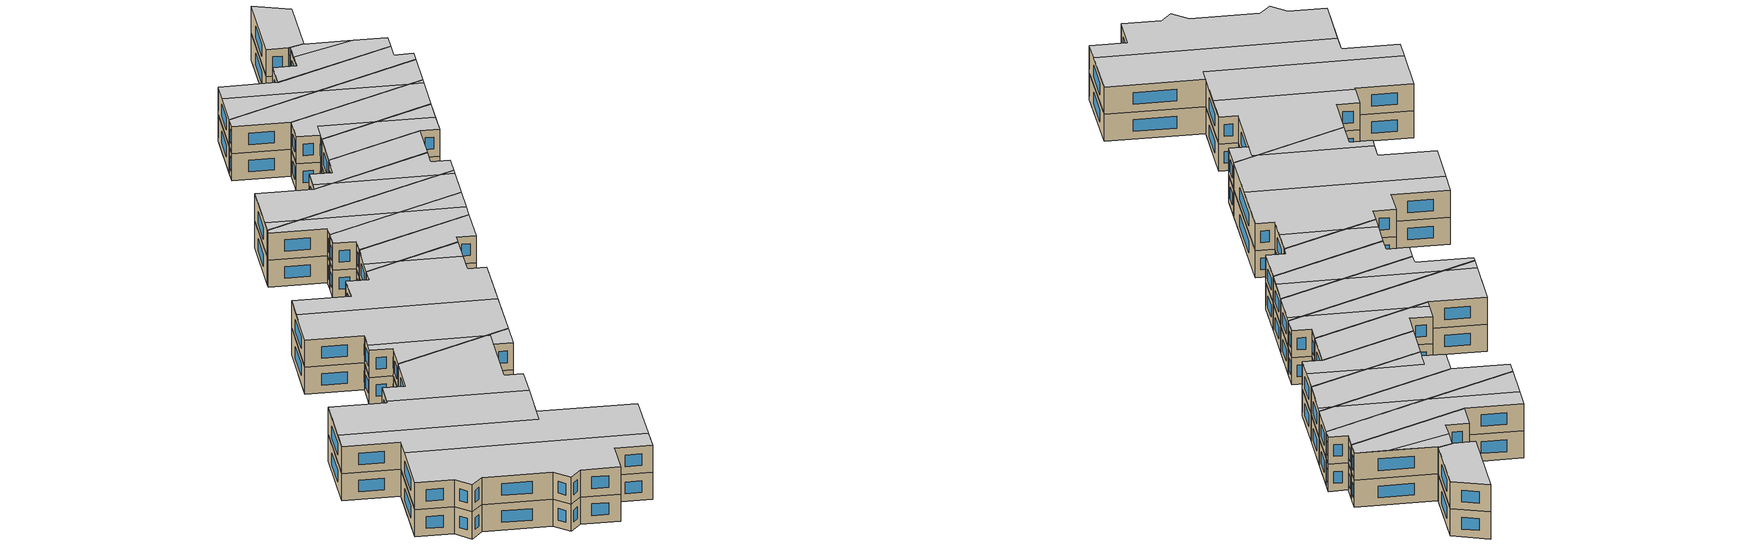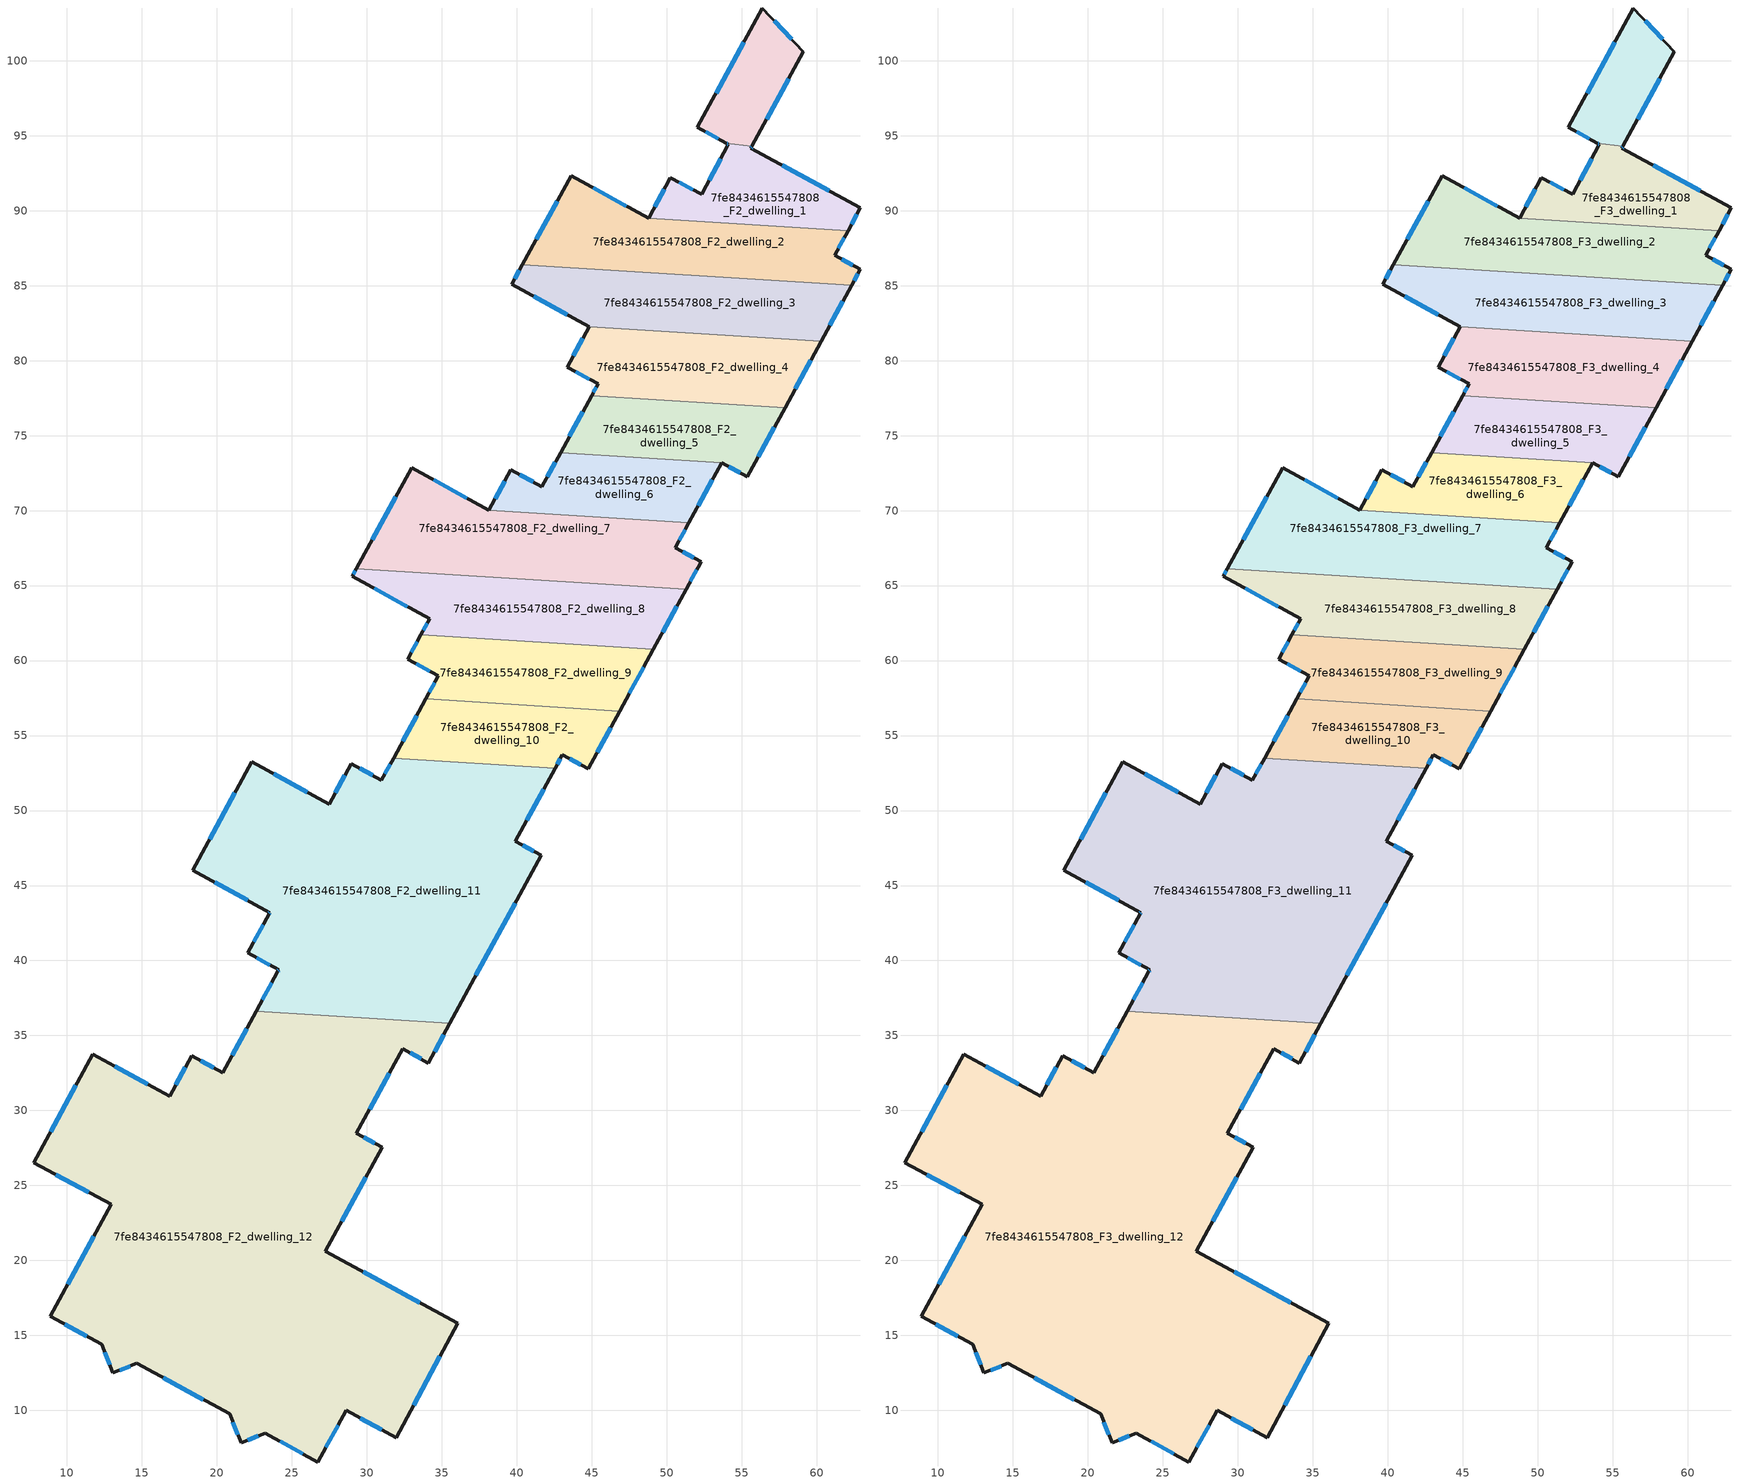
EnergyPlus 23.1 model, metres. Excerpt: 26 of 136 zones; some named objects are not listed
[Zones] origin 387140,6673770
7fe8434615547808_F2_dwelling_0
 floor to 7fe8434615547808_F1_dwelling_0 (EU_floor_Construction): 56.38,103.52 59.12,100.59 55.69,94.28 53.99,94.5 52.05,95.55 z6
 wall outside (EU_wall_Construction): 55.69,94.28 59.12,100.59 56.38,103.52 52.05,95.55 53.99,94.5 z6:9
 wall to 7fe8434615547808_F2_dwelling_1 (EU_wall_Construction): 53.99,94.5 55.69,94.28 z6:9
 window (EU_Window_Construction): 55.15,101.24 53.29,97.83 / 58.34,101.43 57.17,102.68 / 56.67,96.09 58.14,98.79 / 52.61,95.25 53.43,94.8 z6.86:8.14
7fe8434615547808_F2_dwelling_1
 floor to 7fe8434615547808_F1_dwelling_1 (EU_floor_Construction): 62.91,90.18 62.09,88.67 48.79,89.51 50.25,92.21 52.33,91.09 54.12,94.43 53.99,94.5 55.69,94.28 55.61,94.15 z6
 wall outside (EU_wall_Construction): 62.09,88.67 62.91,90.18 55.61,94.15 55.69,94.28 / 53.99,94.5 54.12,94.43 52.33,91.09 50.25,92.21 48.79,89.51 z6:9
 wall to 7fe8434615547808_F2_dwelling_2 (EU_wall_Construction): 48.79,89.51 62.09,88.67 z6:9
 window (EU_Window_Construction): 62.33,89.11 62.68,89.75 / 49.83,91.43 49.2,90.28 / 51.73,91.41 50.84,91.89 / 53.61,93.48 52.84,92.04 / 54.03,94.48 54.08,94.45 / 55.64,94.19 55.67,94.25 / 60.83,91.32 57.7,93.02 z6.86:8.14
7fe8434615547808_F2_dwelling_10
 floor to 7fe8434615547808_F1_dwelling_10 (EU_floor_Construction): 46.87,56.63 44.76,52.77 43.04,53.71 42.57,52.83 31.78,53.5 33.94,57.44 z6
 wall outside (EU_wall_Construction): 33.94,57.44 31.78,53.5 / 42.57,52.83 43.04,53.71 44.76,52.77 46.87,56.63 z6:9
 wall to 7fe8434615547808_F2_dwelling_11 (EU_wall_Construction): 31.78,53.5 42.57,52.83 z6:9
 wall to 7fe8434615547808_F2_dwelling_9 (EU_wall_Construction): 46.87,56.63 33.94,57.44 z6:9
 window (EU_Window_Construction): 33.32,56.32 32.4,54.63 / 45.37,53.87 46.27,55.53 / 43.53,53.44 44.27,53.04 / 42.7,53.08 42.91,53.45 z6.86:8.14
7fe8434615547808_F2_dwelling_11
 floor to 7fe8434615547808_F1_dwelling_11 (EU_floor_Construction): 42.57,52.83 39.91,47.94 41.63,47.01 35.54,35.8 22.62,36.61 24.07,39.27 24.13,39.38 22.07,40.5 23.5,43.11 23.54,43.2 18.38,46.01 22.34,53.25 27.5,50.43 28.96,53.13 30.98,52.03 31.78,53.5 z6
 wall outside (EU_wall_Construction): 31.78,53.5 30.98,52.03 28.96,53.13 27.5,50.43 22.34,53.25 18.38,46.01 23.54,43.2 23.5,43.11 22.07,40.5 24.13,39.38 24.07,39.27 22.62,36.61 / 35.54,35.8 41.63,47.01 39.91,47.94 42.57,52.83 z6:9
 wall to 7fe8434615547808_F2_dwelling_12 (EU_wall_Construction): 22.62,36.61 35.54,35.8 z6:9
 window (EU_Window_Construction): 24.11,39.34 24.09,39.3 / 22.66,40.18 23.54,39.7 / 23.09,42.37 22.48,41.25 / 23.53,43.17 23.51,43.14 / 19.86,45.21 22.07,44 / 21.21,51.18 19.51,48.08 / 26.02,51.23 23.81,52.44 / 28.54,52.36 27.91,51.2 / 30.4,52.34 29.53,52.81 / 31.55,53.08 31.21,52.45 / 40.67,49.34 41.81,51.43 / 41.14,47.27 40.4,47.68 / 37.28,39 39.89,43.8 / 23.66,38.51 23.03,37.37 z6.86:8.14
7fe8434615547808_F2_dwelling_12
 floor to 7fe8434615547808_F1_dwelling_12 (EU_floor_Construction): 35.54,35.8 34.11,33.16 32.39,34.11 29.3,28.47 31.02,27.53 27.23,20.63 36.05,15.79 31.95,8.17 28.62,10 26.73,6.56 23.22,8.47 21.61,7.84 20.86,9.76 14.67,13.14 13.07,12.5 12.31,14.42 8.89,16.29 12.95,23.73 7.78,26.52 11.73,33.76 16.85,30.96 18.33,33.65 20.39,32.52 22.62,36.61 z6
 wall outside (EU_wall_Construction): 22.62,36.61 20.39,32.52 18.33,33.65 16.85,30.96 11.73,33.76 7.78,26.52 12.95,23.73 8.89,16.29 12.31,14.42 13.07,12.5 14.67,13.14 20.86,9.76 21.61,7.84 23.22,8.47 26.73,6.56 28.62,10 31.95,8.17 36.05,15.79 27.23,20.63 31.02,27.53 29.3,28.47 32.39,34.11 34.11,33.16 35.54,35.8 z6:9
 window (EU_Window_Construction): 29.57,9.48 31,8.7 / 27.27,7.54 28.08,9.02 / 24.22,7.92 25.73,7.1 / 22.07,8.02 22.76,8.29 / 21.08,9.21 21.4,8.39 / 16.44,12.17 19.09,10.72 / 13.52,12.69 14.21,12.96 / 12.53,13.88 12.85,13.05 / 9.86,15.76 11.33,14.96 / 11.79,21.61 10.05,18.42 / 9.26,25.72 11.47,24.53 / 10.6,31.69 8.91,28.59 / 15.39,31.76 13.19,32.96 / 17.9,32.88 17.27,31.73 / 19.8,32.84 18.91,33.33 / 21.98,35.44 21.02,33.69 / 34.52,33.92 35.13,35.05 / 32.88,33.84 33.62,33.43 / 30.18,30.08 31.51,32.5 / 30.53,27.8 29.79,28.2 / 28.31,22.6 29.94,25.56 / 33.53,17.18 29.75,19.25 / 33.12,10.35 34.88,13.62 z6.86:8.14
7fe8434615547808_F2_dwelling_2
 floor to 7fe8434615547808_F1_dwelling_2 (EU_floor_Construction): 62.09,88.67 61.2,87.03 62.91,86.09 62.33,85.02 40.38,86.39 43.63,92.33 48.79,89.51 z6
 wall outside (EU_wall_Construction): 62.33,85.02 62.91,86.09 61.2,87.03 62.09,88.67 / 48.79,89.51 43.63,92.33 40.38,86.39 z6:9
 wall to 7fe8434615547808_F2_dwelling_3 (EU_wall_Construction): 40.38,86.39 62.33,85.02 z6:9
 window (EU_Window_Construction): 62.42,86.36 61.69,86.76 / 62.5,85.32 62.75,85.78 / 42.7,90.63 41.31,88.08 / 47.31,90.31 45.1,91.52 / 61.45,87.5 61.84,88.2 z6.86:8.14
7fe8434615547808_F2_dwelling_3
 floor to 7fe8434615547808_F1_dwelling_3 (EU_floor_Construction): 62.33,85.02 60.31,81.3 44.83,82.27 39.67,85.09 40.38,86.39 z6
 wall outside (EU_wall_Construction): 60.31,81.3 62.33,85.02 / 40.38,86.39 39.67,85.09 44.83,82.27 z6:9
 wall to 7fe8434615547808_F2_dwelling_4 (EU_wall_Construction): 44.83,82.27 60.31,81.3 z6:9
 window (EU_Window_Construction): 60.89,82.36 61.75,83.95 / 41.15,84.28 43.36,83.07 / 40.18,86.02 39.88,85.46 z6.86:8.14
7fe8434615547808_F2_dwelling_4
 floor to 7fe8434615547808_F1_dwelling_4 (EU_floor_Construction): 60.31,81.3 57.89,76.87 45,77.67 45.42,78.45 43.36,79.58 44.83,82.27 z6
 wall outside (EU_wall_Construction): 57.89,76.87 60.31,81.3 / 44.83,82.27 43.36,79.58 45.42,78.45 45,77.67 z6:9
 wall to 7fe8434615547808_F2_dwelling_5 (EU_wall_Construction): 45,77.67 57.89,76.87 z6:9
 window (EU_Window_Construction): 58.58,78.13 59.62,80.03 / 45.3,78.23 45.12,77.89 / 43.95,79.25 44.83,78.77 / 44.41,81.5 43.78,80.34 z6.86:8.14
7fe8434615547808_F2_dwelling_5
 floor to 7fe8434615547808_F1_dwelling_5 (EU_floor_Construction): 57.89,76.87 55.38,72.26 53.66,73.2 42.92,73.87 45,77.67 z6
 wall outside (EU_wall_Construction): 53.66,73.2 55.38,72.26 57.89,76.87 / 45,77.67 42.92,73.87 z6:9
 wall to 7fe8434615547808_F2_dwelling_6 (EU_wall_Construction): 42.92,73.87 53.66,73.2 z6:9
 window (EU_Window_Construction): 54.15,72.93 54.89,72.53 / 44.4,76.59 43.51,74.95 / 56.1,73.58 57.17,75.55 z6.86:8.14
7fe8434615547808_F2_dwelling_6
 floor to 7fe8434615547808_F1_dwelling_6 (EU_floor_Construction): 53.66,73.2 51.48,69.2 38.14,70.03 39.61,72.72 41.68,71.6 42.92,73.87 z6
 wall outside (EU_wall_Construction): 42.92,73.87 41.68,71.6 39.61,72.72 38.14,70.03 / 51.48,69.2 53.66,73.2 z6:9
 wall to 7fe8434615547808_F2_dwelling_7 (EU_wall_Construction): 38.14,70.03 51.48,69.2 z6:9
 window (EU_Window_Construction): 41.09,71.92 40.2,72.4 / 42.56,73.22 42.03,72.25 / 52.1,70.34 53.04,72.05 / 39.19,71.95 38.56,70.8 z6.86:8.14
7fe8434615547808_F2_dwelling_7
 floor to 7fe8434615547808_F1_dwelling_7 (EU_floor_Construction): 51.48,69.2 50.58,67.53 52.3,66.6 51.29,64.76 29.31,66.13 32.98,72.85 38.14,70.03 z6
 wall outside (EU_wall_Construction): 51.29,64.76 52.3,66.6 50.58,67.53 51.48,69.2 / 38.14,70.03 32.98,72.85 29.31,66.13 z6:9
 wall to 7fe8434615547808_F2_dwelling_8 (EU_wall_Construction): 29.31,66.13 51.29,64.76 z6:9
 window (EU_Window_Construction): 51.81,66.86 51.07,67.27 / 51.58,65.28 52.01,66.07 / 31.94,70.93 30.36,68.05 / 36.67,70.84 34.46,72.04 / 50.83,68.01 51.22,68.72 z6.86:8.14
7fe8434615547808_F2_dwelling_8
 floor to 7fe8434615547808_F1_dwelling_8 (EU_floor_Construction): 51.29,64.76 49.11,60.75 33.6,61.71 34.19,62.79 29.03,65.61 29.31,66.13 z6
 wall outside (EU_wall_Construction): 29.31,66.13 29.03,65.61 34.19,62.79 33.6,61.71 / 49.11,60.75 51.29,64.76 z6:9
 wall to 7fe8434615547808_F2_dwelling_9 (EU_wall_Construction): 33.6,61.71 49.11,60.75 z6:9
 window (EU_Window_Construction): 30.5,64.81 32.71,63.6 / 29.23,65.98 29.11,65.76 / 49.73,61.89 50.67,63.61 / 34.02,62.48 33.77,62.02 z6.86:8.14
7fe8434615547808_F2_dwelling_9
 floor to 7fe8434615547808_F1_dwelling_9 (EU_floor_Construction): 49.11,60.75 46.87,56.63 33.94,57.44 34.78,58.97 32.73,60.09 33.6,61.71 z6
 wall outside (EU_wall_Construction): 33.6,61.71 32.73,60.09 34.78,58.97 33.94,57.44 / 46.87,56.63 49.11,60.75 z6:9
 window (EU_Window_Construction): 33.31,59.77 34.19,59.29 / 33.35,61.25 32.98,60.56 / 47.51,57.81 48.47,59.57 / 34.54,58.54 34.18,57.88 z6.86:8.14
7fe8434615547808_F3_dwelling_0
 floor to 7fe8434615547808_F2_dwelling_0 (EU_floor_Construction): 56.38,103.52 59.12,100.59 55.69,94.28 53.99,94.5 52.05,95.55 z9
 wall outside (EU_wall_Construction): 55.69,94.28 59.12,100.59 56.38,103.52 52.05,95.55 53.99,94.5 z9:12
 wall to 7fe8434615547808_F3_dwelling_1 (EU_wall_Construction): 53.99,94.5 55.69,94.28 z9:12
 window (EU_Window_Construction): 55.15,101.24 53.29,97.83 / 58.34,101.43 57.17,102.68 / 56.67,96.09 58.14,98.79 / 52.61,95.25 53.43,94.8 z9.86:11.14
 ceiling to 7fe8434615547808_F4_dwelling_11 (EU_floor_Construction): 55.69,94.28 59.12,100.59 56.38,103.52 52.05,95.55 53.99,94.5 z12
7fe8434615547808_F3_dwelling_1
 floor to 7fe8434615547808_F2_dwelling_1 (EU_floor_Construction): 62.91,90.18 62.09,88.67 48.79,89.51 50.25,92.21 52.33,91.09 54.12,94.43 53.99,94.5 55.69,94.28 55.61,94.15 z9
 wall outside (EU_wall_Construction): 62.09,88.67 62.91,90.18 55.61,94.15 55.69,94.28 / 53.99,94.5 54.12,94.43 52.33,91.09 50.25,92.21 48.79,89.51 z9:12
 wall to 7fe8434615547808_F3_dwelling_2 (EU_wall_Construction): 48.79,89.51 62.09,88.67 z9:12
 window (EU_Window_Construction): 62.33,89.11 62.68,89.75 / 49.83,91.43 49.2,90.28 / 51.73,91.41 50.84,91.89 / 53.61,93.48 52.84,92.04 / 54.03,94.48 54.08,94.45 / 55.64,94.19 55.67,94.25 / 60.83,91.32 57.7,93.02 z9.86:11.14
 ceiling to 7fe8434615547808_F4_dwelling_0 (EU_floor_Construction): 62.09,88.68 62.91,90.18 59.89,91.83 53.19,92.69 52.33,91.09 50.25,92.21 48.79,89.51 z12
 ceiling to 7fe8434615547808_F4_dwelling_11 (EU_floor_Construction): 59.89,91.83 55.61,94.15 55.69,94.28 53.99,94.5 54.12,94.43 53.19,92.7 53.19,92.69 z12
7fe8434615547808_F3_dwelling_10
 floor to 7fe8434615547808_F2_dwelling_10 (EU_floor_Construction): 46.87,56.63 44.76,52.77 43.04,53.71 42.57,52.83 31.78,53.5 33.94,57.44 z9
 wall outside (EU_wall_Construction): 33.94,57.44 31.78,53.5 / 42.57,52.83 43.04,53.71 44.76,52.77 46.87,56.63 z9:12
 wall to 7fe8434615547808_F3_dwelling_11 (EU_wall_Construction): 31.78,53.5 42.57,52.83 z9:12
 wall to 7fe8434615547808_F3_dwelling_9 (EU_wall_Construction): 46.87,56.63 33.94,57.44 z9:12
 window (EU_Window_Construction): 33.32,56.32 32.4,54.63 / 45.37,53.87 46.27,55.53 / 43.53,53.44 44.27,53.04 / 42.7,53.08 42.91,53.45 z9.86:11.14
 ceiling to 7fe8434615547808_F4_dwelling_4 (EU_floor_Construction): 44.76,52.77 46.87,56.64 33.94,57.44 32.53,54.86 35.49,53.27 42.56,52.83 43.04,53.71 z12
 ceiling to 7fe8434615547808_F4_dwelling_5 (EU_floor_Construction): 35.49,53.27 32.53,54.86 31.79,53.5 z12
7fe8434615547808_F3_dwelling_11
 floor to 7fe8434615547808_F2_dwelling_11 (EU_floor_Construction): 42.57,52.83 39.91,47.94 41.63,47.01 35.54,35.8 22.62,36.61 24.07,39.27 24.13,39.38 22.07,40.5 23.5,43.11 23.54,43.2 18.38,46.01 22.34,53.25 27.5,50.43 28.96,53.13 30.98,52.03 31.78,53.5 z9
 wall outside (EU_wall_Construction): 31.78,53.5 30.98,52.03 28.96,53.13 27.5,50.43 22.34,53.25 18.38,46.01 23.54,43.2 23.5,43.11 22.07,40.5 24.13,39.38 24.07,39.27 22.62,36.61 / 35.54,35.8 41.63,47.01 39.91,47.94 42.57,52.83 z9:12
 wall to 7fe8434615547808_F3_dwelling_12 (EU_wall_Construction): 22.62,36.61 35.54,35.8 z9:12
 window (EU_Window_Construction): 24.11,39.34 24.09,39.3 / 22.66,40.18 23.54,39.7 / 23.09,42.37 22.48,41.25 / 23.53,43.17 23.51,43.14 / 19.86,45.21 22.07,44 / 21.21,51.18 19.51,48.08 / 26.02,51.23 23.81,52.44 / 28.54,52.36 27.91,51.2 / 30.4,52.34 29.53,52.81 / 31.55,53.08 31.21,52.45 / 40.67,49.34 41.81,51.43 / 41.14,47.27 40.4,47.68 / 37.28,39 39.89,43.8 / 23.66,38.51 23.03,37.37 z9.86:11.14
 ceiling to 7fe8434615547808_F4_dwelling_6 (EU_floor_Construction): 35.54,35.8 38.48,41.21 20.92,50.66 18.38,46.01 23.54,43.2 23.5,43.11 22.59,41.46 32.8,35.97 z12
 ceiling to 7fe8434615547808_F4_dwelling_5 (EU_floor_Construction): 38.48,41.21 41.63,47.01 39.91,47.94 41.15,50.22 35.49,53.27 31.79,53.5 30.98,52.03 28.96,53.13 27.5,50.43 22.34,53.25 20.92,50.66 z12
 ceiling to 7fe8434615547808_F4_dwelling_4 (EU_floor_Construction): 41.15,50.22 42.56,52.83 35.49,53.27 z12
 ceiling to 7fe8434615547808_F4_dwelling_7 (EU_floor_Construction): 32.8,35.97 22.59,41.46 22.07,40.5 24.13,39.38 24.07,39.27 22.62,36.61 z12
7fe8434615547808_F3_dwelling_12
 floor to 7fe8434615547808_F2_dwelling_12 (EU_floor_Construction): 35.54,35.8 34.11,33.16 32.39,34.11 29.3,28.47 31.02,27.53 27.23,20.63 36.05,15.79 31.95,8.17 28.62,10 26.73,6.56 23.22,8.47 21.61,7.84 20.86,9.76 14.67,13.14 13.07,12.5 12.31,14.42 8.89,16.29 12.95,23.73 7.78,26.52 11.73,33.76 16.85,30.96 18.33,33.65 20.39,32.52 22.62,36.61 z9
 wall outside (EU_wall_Construction): 22.62,36.61 20.39,32.52 18.33,33.65 16.85,30.96 11.73,33.76 7.78,26.52 12.95,23.73 8.89,16.29 12.31,14.42 13.07,12.5 14.67,13.14 20.86,9.76 21.61,7.84 23.22,8.47 26.73,6.56 28.62,10 31.95,8.17 36.05,15.79 27.23,20.63 31.02,27.53 29.3,28.47 32.39,34.11 34.11,33.16 35.54,35.8 z9:12
 window (EU_Window_Construction): 29.57,9.48 31,8.7 / 27.27,7.54 28.08,9.02 / 24.22,7.92 25.73,7.1 / 22.07,8.02 22.76,8.29 / 21.08,9.21 21.4,8.39 / 16.44,12.17 19.09,10.72 / 13.52,12.69 14.21,12.96 / 12.53,13.88 12.85,13.05 / 9.86,15.76 11.33,14.96 / 11.79,21.61 10.05,18.42 / 9.26,25.72 11.47,24.53 / 10.6,31.69 8.91,28.59 / 15.39,31.76 13.19,32.96 / 17.9,32.88 17.27,31.73 / 19.8,32.84 18.91,33.33 / 21.98,35.44 21.02,33.69 / 34.52,33.92 35.13,35.05 / 32.88,33.84 33.62,33.43 / 30.18,30.08 31.51,32.5 / 30.53,27.8 29.79,28.2 / 28.31,22.6 29.94,25.56 / 33.53,17.18 29.75,19.25 / 33.12,10.35 34.88,13.62 z9.86:11.14
 ceiling to 7fe8434615547808_F4_dwelling_10 (EU_floor_Construction): 31.95,8.17 33.12,10.34 33.13,10.36 11.88,21.78 8.89,16.29 12.31,14.42 13.07,12.5 14.67,13.14 20.86,9.76 21.61,7.84 23.22,8.47 26.73,6.56 28.62,10 z12
 ceiling to 7fe8434615547808_F4_dwelling_7 (EU_floor_Construction): 31.02,27.53 29.3,28.47 33.27,35.71 32.8,35.97 22.62,36.61 20.39,32.52 18.33,33.65 16.97,31.18 29.36,24.51 z12
 ceiling to 7fe8434615547808_F4_dwelling_8 (EU_floor_Construction): 26.47,19.23 29.36,24.51 16.97,31.18 16.85,30.96 11.73,33.76 8.95,28.66 z12
 ceiling to 7fe8434615547808_F4_dwelling_6 (EU_floor_Construction): 34.11,33.16 35.54,35.8 32.8,35.97 33.27,35.71 32.39,34.11 z12
 ceiling to 7fe8434615547808_F4_dwelling_9 (EU_floor_Construction): 33.17,10.44 36.05,15.79 27.23,20.63 26.47,19.23 8.95,28.66 7.78,26.52 12.95,23.73 11.88,21.78 33.13,10.36 z12
7fe8434615547808_F3_dwelling_2
 floor to 7fe8434615547808_F2_dwelling_2 (EU_floor_Construction): 62.09,88.67 61.2,87.03 62.91,86.09 62.33,85.02 40.38,86.39 43.63,92.33 48.79,89.51 z9
 wall outside (EU_wall_Construction): 62.33,85.02 62.91,86.09 61.2,87.03 62.09,88.67 / 48.79,89.51 43.63,92.33 40.38,86.39 z9:12
 wall to 7fe8434615547808_F3_dwelling_3 (EU_wall_Construction): 40.38,86.39 62.33,85.02 z9:12
 window (EU_Window_Construction): 62.42,86.36 61.69,86.76 / 62.5,85.32 62.75,85.78 / 42.7,90.63 41.31,88.08 / 47.31,90.31 45.1,91.52 / 61.45,87.5 61.84,88.2 z9.86:11.14
 ceiling to 7fe8434615547808_F4_dwelling_0 (EU_floor_Construction): 62.33,85.02 62.91,86.09 61.2,87.03 62.09,88.68 48.79,89.51 43.63,92.33 42.44,90.16 50.64,85.75 z12
 ceiling to 7fe8434615547808_F4_dwelling_1 (EU_floor_Construction): 50.64,85.75 42.44,90.16 40.38,86.39 z12
7fe8434615547808_F3_dwelling_3
 floor to 7fe8434615547808_F2_dwelling_3 (EU_floor_Construction): 62.33,85.02 60.31,81.3 44.83,82.27 39.67,85.09 40.38,86.39 z9
 wall outside (EU_wall_Construction): 60.31,81.3 62.33,85.02 / 40.38,86.39 39.67,85.09 44.83,82.27 z9:12
 wall to 7fe8434615547808_F3_dwelling_4 (EU_wall_Construction): 44.83,82.27 60.31,81.3 z9:12
 window (EU_Window_Construction): 60.89,82.36 61.75,83.95 / 41.15,84.28 43.36,83.07 / 40.18,86.02 39.88,85.46 z9.86:11.14
 ceiling to 7fe8434615547808_F4_dwelling_1 (EU_floor_Construction): 58.72,81.4 50.64,85.75 40.38,86.39 39.67,85.09 44.83,82.27 z12
 ceiling to 7fe8434615547808_F4_dwelling_0 (EU_floor_Construction): 60.31,81.3 62.33,85.02 50.64,85.75 58.72,81.4 z12
7fe8434615547808_F3_dwelling_4
 floor to 7fe8434615547808_F2_dwelling_4 (EU_floor_Construction): 60.31,81.3 57.89,76.87 45,77.67 45.42,78.45 43.36,79.58 44.83,82.27 z9
 wall outside (EU_wall_Construction): 57.89,76.87 60.31,81.3 / 44.83,82.27 43.36,79.58 45.42,78.45 45,77.67 z9:12
 wall to 7fe8434615547808_F3_dwelling_5 (EU_wall_Construction): 45,77.67 57.89,76.87 z9:12
 window (EU_Window_Construction): 58.58,78.13 59.62,80.03 / 45.3,78.23 45.12,77.89 / 43.95,79.25 44.83,78.77 / 44.41,81.5 43.78,80.34 z9.86:11.14
 ceiling to 7fe8434615547808_F4_dwelling_1 (EU_floor_Construction): 57.89,76.87 59.99,80.72 58.72,81.4 44.83,82.27 43.36,79.58 45.42,78.45 46.28,80.01 51.37,77.27 z12
 ceiling to 7fe8434615547808_F4_dwelling_0 (EU_floor_Construction): 59.99,80.72 60.31,81.3 58.72,81.4 z12
 ceiling to 7fe8434615547808_F4_dwelling_2 (EU_floor_Construction): 51.37,77.27 46.28,80.01 45.42,78.44 45,77.67 z12
7fe8434615547808_F3_dwelling_5
 floor to 7fe8434615547808_F2_dwelling_5 (EU_floor_Construction): 57.89,76.87 55.38,72.26 53.66,73.2 42.92,73.87 45,77.67 z9
 wall outside (EU_wall_Construction): 53.66,73.2 55.38,72.26 57.89,76.87 / 45,77.67 42.92,73.87 z9:12
 wall to 7fe8434615547808_F3_dwelling_6 (EU_wall_Construction): 42.92,73.87 53.66,73.2 z9:12
 window (EU_Window_Construction): 54.15,72.93 54.89,72.53 / 44.4,76.59 43.51,74.95 / 56.1,73.58 57.17,75.55 z9.86:11.14
 ceiling to 7fe8434615547808_F4_dwelling_2 (EU_floor_Construction): 55.38,72.26 56.59,74.47 51.37,77.27 45,77.67 42.92,73.87 53.66,73.2 z12
 ceiling to 7fe8434615547808_F4_dwelling_1 (EU_floor_Construction): 56.59,74.47 57.89,76.87 51.37,77.27 z12
7fe8434615547808_F3_dwelling_6
 floor to 7fe8434615547808_F2_dwelling_6 (EU_floor_Construction): 53.66,73.2 51.48,69.2 38.14,70.03 39.61,72.72 41.68,71.6 42.92,73.87 z9
 wall outside (EU_wall_Construction): 42.92,73.87 41.68,71.6 39.61,72.72 38.14,70.03 / 51.48,69.2 53.66,73.2 z9:12
 wall to 7fe8434615547808_F3_dwelling_7 (EU_wall_Construction): 38.14,70.03 51.48,69.2 z9:12
 window (EU_Window_Construction): 41.09,71.92 40.2,72.4 / 42.56,73.22 42.03,72.25 / 52.1,70.34 53.04,72.05 / 39.19,71.95 38.56,70.8 z9.86:11.14
 ceiling to 7fe8434615547808_F4_dwelling_2 (EU_floor_Construction): 51.48,69.2 53.66,73.2 42.92,73.87 41.68,71.6 39.61,72.72 38.58,70.83 40.32,69.89 z12
 ceiling to 7fe8434615547808_F4_dwelling_3 (EU_floor_Construction): 40.32,69.89 38.58,70.83 38.14,70.03 z12
7fe8434615547808_F3_dwelling_7
 floor to 7fe8434615547808_F2_dwelling_7 (EU_floor_Construction): 51.48,69.2 50.58,67.53 52.3,66.6 51.29,64.76 29.31,66.13 32.98,72.85 38.14,70.03 z9
 wall outside (EU_wall_Construction): 51.29,64.76 52.3,66.6 50.58,67.53 51.48,69.2 / 38.14,70.03 32.98,72.85 29.31,66.13 z9:12
 wall to 7fe8434615547808_F3_dwelling_8 (EU_wall_Construction): 29.31,66.13 51.29,64.76 z9:12
 window (EU_Window_Construction): 51.81,66.86 51.07,67.27 / 51.58,65.28 52.01,66.07 / 31.94,70.93 30.36,68.05 / 36.67,70.84 34.46,72.04 / 50.83,68.01 51.22,68.72 z9.86:11.14
 ceiling to 7fe8434615547808_F4_dwelling_3 (EU_floor_Construction): 49.68,64.86 40.32,69.89 38.14,70.03 32.98,72.85 30.05,67.49 33.01,65.9 z12
 ceiling to 7fe8434615547808_F4_dwelling_2 (EU_floor_Construction): 51.29,64.76 52.3,66.6 50.58,67.53 51.48,69.2 40.32,69.89 49.68,64.86 z12
 ceiling to 7fe8434615547808_F4_dwelling_4 (EU_floor_Construction): 33.01,65.9 30.05,67.49 29.31,66.13 z12
7fe8434615547808_F3_dwelling_8
 floor to 7fe8434615547808_F2_dwelling_8 (EU_floor_Construction): 51.29,64.76 49.11,60.75 33.6,61.71 34.19,62.79 29.03,65.61 29.31,66.13 z9
 wall outside (EU_wall_Construction): 29.31,66.13 29.03,65.61 34.19,62.79 33.6,61.71 / 49.11,60.75 51.29,64.76 z9:12
 wall to 7fe8434615547808_F3_dwelling_9 (EU_wall_Construction): 33.6,61.71 49.11,60.75 z9:12
 window (EU_Window_Construction): 30.5,64.81 32.71,63.6 / 29.23,65.98 29.11,65.76 / 49.73,61.89 50.67,63.61 / 34.02,62.48 33.77,62.02 z9.86:11.14
 ceiling to 7fe8434615547808_F4_dwelling_3 (EU_floor_Construction): 49.11,60.75 50.97,64.16 49.68,64.86 33.01,65.9 41.73,61.21 z12
 ceiling to 7fe8434615547808_F4_dwelling_2 (EU_floor_Construction): 50.97,64.16 51.29,64.76 49.68,64.86 z12
 ceiling to 7fe8434615547808_F4_dwelling_4 (EU_floor_Construction): 41.73,61.21 33.01,65.9 29.31,66.13 29.03,65.61 34.19,62.79 33.6,61.71 z12
7fe8434615547808_F3_dwelling_9
 floor to 7fe8434615547808_F2_dwelling_9 (EU_floor_Construction): 49.11,60.75 46.87,56.63 33.94,57.44 34.78,58.97 32.73,60.09 33.6,61.71 z9
 wall outside (EU_wall_Construction): 33.6,61.71 32.73,60.09 34.78,58.97 33.94,57.44 / 46.87,56.63 49.11,60.75 z9:12
 window (EU_Window_Construction): 33.31,59.77 34.19,59.29 / 33.35,61.25 32.98,60.56 / 47.51,57.81 48.47,59.57 / 34.54,58.54 34.18,57.88 z9.86:11.14
 ceiling to 7fe8434615547808_F4_dwelling_4 (EU_floor_Construction): 46.87,56.64 47.63,58.03 41.73,61.21 33.6,61.71 32.73,60.09 34.78,58.97 33.94,57.44 z12
 ceiling to 7fe8434615547808_F4_dwelling_3 (EU_floor_Construction): 47.63,58.03 49.11,60.75 41.73,61.21 z12
[Building]
EU S2 Campaign: North Axis=0; Terrain=City; Solar Distribution=FullExterior
[Site:Location]
Helsinki-Vantaa.AP: Latitude=60.317; Longitude=24.963; Time Zone=2; Elevation=54.6
[SizingPeriod:WeatherFileDays]
AnnualSizingPeriod: Begin Month=1; Begin Day of Month=1; End Month=12; End Day of Month=31; Day of Week for Start Day=Monday; Use Weather File Daylight Saving Period=No; Use Weather File Rain and Snow Indicators=No
[MATERIAL]
EU_InternalMass_Material: Roughness=MediumRough; Thickness=0.1; Conductivity=1; Density=1800; Specific Heat=900; Thermal Absorptance=0.9; Solar Absorptance=0.7; Visible Absorptance=0.7
[MATERIAL:NOMASS] Roughness=MediumRough; Thermal Absorptance=0.9; Solar Absorptance=0.7; Visible Absorptance=0.7
Name | Thermal Resistance
EU_wall_NoMass | 2.6932
EU_floor_NoMass | 2.22482
[WINDOWMATERIAL:SIMPLEGLAZINGSYSTEM]
EU_Window_SimpleGlazing: UFactor=2.14966; Solar Heat Gain Coefficient=0.7; Visible Transmittance=0.7
[CONSTRUCTION]
EU_wall_Construction: EU_wall_NoMass
EU_floor_Construction: EU_floor_NoMass
EU_Window_Construction: EU_Window_SimpleGlazing
EU_InternalMass_Construction: EU_InternalMass_Material
[ZONE] Type=1; Multiplier=1; Ceiling Height=autocalculate; Floor Area=autocalculate; Part of Total Floor Area=Yes
Name | Volume
7fe8434615547808_F2_dwelling_0; 7fe8434615547808_F3_dwelling_0 | 94.6392
7fe8434615547808_F2_dwelling_1; 7fe8434615547808_F3_dwelling_1 | 133.756
7fe8434615547808_F2_dwelling_10; 7fe8434615547808_F3_dwelling_10 | 155
7fe8434615547808_F2_dwelling_11; 7fe8434615547808_F3_dwelling_11 | 887.602
7fe8434615547808_F2_dwelling_12; 7fe8434615547808_F3_dwelling_12 | 1546.01
7fe8434615547808_F2_dwelling_2; 7fe8434615547808_F3_dwelling_2 | 250.441
7fe8434615547808_F2_dwelling_3; 7fe8434615547808_F3_dwelling_3 | 228.688
7fe8434615547808_F2_dwelling_4; 7fe8434615547808_F3_dwelling_4 | 202.82
7fe8434615547808_F2_dwelling_5; 7fe8434615547808_F3_dwelling_5 | 154.896
7fe8434615547808_F2_dwelling_6; 7fe8434615547808_F3_dwelling_6 | 151.104
7fe8434615547808_F2_dwelling_7; 7fe8434615547808_F3_dwelling_7 | 304.027
7fe8434615547808_F2_dwelling_8; 7fe8434615547808_F3_dwelling_8 | 227.591
7fe8434615547808_F2_dwelling_9; 7fe8434615547808_F3_dwelling_9 | 181.6
[INTERNALMASS] Construction=EU_InternalMass_Construction
Name | Zone or ZoneList | Surface Area
7fe8434615547808_F2_dwelling_0_EU_InternalMass | 7fe8434615547808_F2_dwelling_0 | 31.5472
7fe8434615547808_F2_dwelling_1_EU_InternalMass | 7fe8434615547808_F2_dwelling_1 | 44.5853
7fe8434615547808_F2_dwelling_2_EU_InternalMass | 7fe8434615547808_F2_dwelling_2 | 83.4815
7fe8434615547808_F2_dwelling_3_EU_InternalMass | 7fe8434615547808_F2_dwelling_3 | 76.2296
7fe8434615547808_F2_dwelling_4_EU_InternalMass | 7fe8434615547808_F2_dwelling_4 | 67.6064
7fe8434615547808_F2_dwelling_5_EU_InternalMass | 7fe8434615547808_F2_dwelling_5 | 51.6318
7fe8434615547808_F2_dwelling_6_EU_InternalMass | 7fe8434615547808_F2_dwelling_6 | 50.3681
7fe8434615547808_F2_dwelling_7_EU_InternalMass | 7fe8434615547808_F2_dwelling_7 | 101.344
7fe8434615547808_F2_dwelling_8_EU_InternalMass | 7fe8434615547808_F2_dwelling_8 | 75.8635
7fe8434615547808_F2_dwelling_9_EU_InternalMass | 7fe8434615547808_F2_dwelling_9 | 60.5337
7fe8434615547808_F2_dwelling_10_EU_InternalMass | 7fe8434615547808_F2_dwelling_10 | 51.6665
7fe8434615547808_F2_dwelling_11_EU_InternalMass | 7fe8434615547808_F2_dwelling_11 | 295.871
7fe8434615547808_F2_dwelling_12_EU_InternalMass | 7fe8434615547808_F2_dwelling_12 | 515.336
7fe8434615547808_F3_dwelling_0_EU_InternalMass | 7fe8434615547808_F3_dwelling_0 | 31.5472
7fe8434615547808_F3_dwelling_1_EU_InternalMass | 7fe8434615547808_F3_dwelling_1 | 44.5853
7fe8434615547808_F3_dwelling_2_EU_InternalMass | 7fe8434615547808_F3_dwelling_2 | 83.4815
7fe8434615547808_F3_dwelling_3_EU_InternalMass | 7fe8434615547808_F3_dwelling_3 | 76.2296
7fe8434615547808_F3_dwelling_4_EU_InternalMass | 7fe8434615547808_F3_dwelling_4 | 67.6064
7fe8434615547808_F3_dwelling_5_EU_InternalMass | 7fe8434615547808_F3_dwelling_5 | 51.6318
7fe8434615547808_F3_dwelling_6_EU_InternalMass | 7fe8434615547808_F3_dwelling_6 | 50.3681
7fe8434615547808_F3_dwelling_7_EU_InternalMass | 7fe8434615547808_F3_dwelling_7 | 101.344
7fe8434615547808_F3_dwelling_8_EU_InternalMass | 7fe8434615547808_F3_dwelling_8 | 75.8635
7fe8434615547808_F3_dwelling_9_EU_InternalMass | 7fe8434615547808_F3_dwelling_9 | 60.5337
7fe8434615547808_F3_dwelling_10_EU_InternalMass | 7fe8434615547808_F3_dwelling_10 | 51.6665
7fe8434615547808_F3_dwelling_11_EU_InternalMass | 7fe8434615547808_F3_dwelling_11 | 295.871
7fe8434615547808_F3_dwelling_12_EU_InternalMass | 7fe8434615547808_F3_dwelling_12 | 515.336
[OTHEREQUIPMENT] Fuel Type=Electricity; Design Level Calculation Method=Watts/Area; Power per Zone Floor Area=1; Fraction Latent=0; Fraction Radiant=0; Fraction Lost=0; Carbon Dioxide Generation Rate=0; EndUse Subcategory=EU_Step8_InternalGains
Name | Zone or ZoneList or Space or SpaceList | Schedule
EU_Step8_InternalGain_7fe8434615547808_F2_dwelling_0_f000 | 7fe8434615547808_F2_dwelling_0 | EU_Step8_GainSchedule_7fe8434615547808_F2_dwelling_0_f000
EU_Step8_InternalGain_7fe8434615547808_F2_dwelling_1_f000 | 7fe8434615547808_F2_dwelling_1 | EU_Step8_GainSchedule_7fe8434615547808_F2_dwelling_1_f000
EU_Step8_InternalGain_7fe8434615547808_F2_dwelling_2_f000 | 7fe8434615547808_F2_dwelling_2 | EU_Step8_GainSchedule_7fe8434615547808_F2_dwelling_2_f000
EU_Step8_InternalGain_7fe8434615547808_F2_dwelling_3_f000 | 7fe8434615547808_F2_dwelling_3 | EU_Step8_GainSchedule_7fe8434615547808_F2_dwelling_3_f000
EU_Step8_InternalGain_7fe8434615547808_F2_dwelling_4_f000 | 7fe8434615547808_F2_dwelling_4 | EU_Step8_GainSchedule_7fe8434615547808_F2_dwelling_4_f000
EU_Step8_InternalGain_7fe8434615547808_F2_dwelling_5_f000 | 7fe8434615547808_F2_dwelling_5 | EU_Step8_GainSchedule_7fe8434615547808_F2_dwelling_5_f000
EU_Step8_InternalGain_7fe8434615547808_F2_dwelling_6_f000 | 7fe8434615547808_F2_dwelling_6 | EU_Step8_GainSchedule_7fe8434615547808_F2_dwelling_6_f000
EU_Step8_InternalGain_7fe8434615547808_F2_dwelling_7_f000 | 7fe8434615547808_F2_dwelling_7 | EU_Step8_GainSchedule_7fe8434615547808_F2_dwelling_7_f000
EU_Step8_InternalGain_7fe8434615547808_F2_dwelling_8_f000 | 7fe8434615547808_F2_dwelling_8 | EU_Step8_GainSchedule_7fe8434615547808_F2_dwelling_8_f000
EU_Step8_InternalGain_7fe8434615547808_F2_dwelling_9_f000 | 7fe8434615547808_F2_dwelling_9 | EU_Step8_GainSchedule_7fe8434615547808_F2_dwelling_9_f000
EU_Step8_InternalGain_7fe8434615547808_F2_dwelling_10_f000 | 7fe8434615547808_F2_dwelling_10 | EU_Step8_GainSchedule_7fe8434615547808_F2_dwelling_10_f000
EU_Step8_InternalGain_7fe8434615547808_F2_dwelling_11_f000 | 7fe8434615547808_F2_dwelling_11 | EU_Step8_GainSchedule_7fe8434615547808_F2_dwelling_11_f000
EU_Step8_InternalGain_7fe8434615547808_F2_dwelling_12_f000 | 7fe8434615547808_F2_dwelling_12 | EU_Step8_GainSchedule_7fe8434615547808_F2_dwelling_12_f000
EU_Step8_InternalGain_7fe8434615547808_F3_dwelling_0_f000 | 7fe8434615547808_F3_dwelling_0 | EU_Step8_GainSchedule_7fe8434615547808_F3_dwelling_0_f000
EU_Step8_InternalGain_7fe8434615547808_F3_dwelling_1_f000 | 7fe8434615547808_F3_dwelling_1 | EU_Step8_GainSchedule_7fe8434615547808_F3_dwelling_1_f000
EU_Step8_InternalGain_7fe8434615547808_F3_dwelling_2_f000 | 7fe8434615547808_F3_dwelling_2 | EU_Step8_GainSchedule_7fe8434615547808_F3_dwelling_2_f000
EU_Step8_InternalGain_7fe8434615547808_F3_dwelling_3_f000 | 7fe8434615547808_F3_dwelling_3 | EU_Step8_GainSchedule_7fe8434615547808_F3_dwelling_3_f000
EU_Step8_InternalGain_7fe8434615547808_F3_dwelling_4_f000 | 7fe8434615547808_F3_dwelling_4 | EU_Step8_GainSchedule_7fe8434615547808_F3_dwelling_4_f000
EU_Step8_InternalGain_7fe8434615547808_F3_dwelling_5_f000 | 7fe8434615547808_F3_dwelling_5 | EU_Step8_GainSchedule_7fe8434615547808_F3_dwelling_5_f000
EU_Step8_InternalGain_7fe8434615547808_F3_dwelling_6_f000 | 7fe8434615547808_F3_dwelling_6 | EU_Step8_GainSchedule_7fe8434615547808_F3_dwelling_6_f000
EU_Step8_InternalGain_7fe8434615547808_F3_dwelling_7_f000 | 7fe8434615547808_F3_dwelling_7 | EU_Step8_GainSchedule_7fe8434615547808_F3_dwelling_7_f000
EU_Step8_InternalGain_7fe8434615547808_F3_dwelling_8_f000 | 7fe8434615547808_F3_dwelling_8 | EU_Step8_GainSchedule_7fe8434615547808_F3_dwelling_8_f000
EU_Step8_InternalGain_7fe8434615547808_F3_dwelling_9_f000 | 7fe8434615547808_F3_dwelling_9 | EU_Step8_GainSchedule_7fe8434615547808_F3_dwelling_9_f000
EU_Step8_InternalGain_7fe8434615547808_F3_dwelling_10_f000 | 7fe8434615547808_F3_dwelling_10 | EU_Step8_GainSchedule_7fe8434615547808_F3_dwelling_10_f000
EU_Step8_InternalGain_7fe8434615547808_F3_dwelling_11_f000 | 7fe8434615547808_F3_dwelling_11 | EU_Step8_GainSchedule_7fe8434615547808_F3_dwelling_11_f000
EU_Step8_InternalGain_7fe8434615547808_F3_dwelling_12_f000 | 7fe8434615547808_F3_dwelling_12 | EU_Step8_GainSchedule_7fe8434615547808_F3_dwelling_12_f000
[ZONEVENTILATION:DESIGNFLOWRATE] Schedule=EU_AlwaysOn; Design Flow Rate Calculation Method=AirChanges/Hour; Air Changes per Hour=0.586271; Ventilation Type=Natural; Fan Pressure Rise=0; Fan Total Efficiency=1; Constant Term Coefficient=1; Temperature Term Coefficient=0; Velocity Term Coefficient=0; Velocity Squared Term Coefficient=0; Minimum Indoor Temperature=-100; Maximum Indoor Temperature=100; Delta Temperature=-100; Minimum Outdoor Temperature=-100; Maximum Outdoor Temperature=100; Maximum Wind Speed=40
Name | Zone or ZoneList or Space or SpaceList
EU_ConstantAir_7fe8434615547808_F2_dwelling_0 | 7fe8434615547808_F2_dwelling_0
EU_ConstantAir_7fe8434615547808_F2_dwelling_1 | 7fe8434615547808_F2_dwelling_1
EU_ConstantAir_7fe8434615547808_F2_dwelling_2 | 7fe8434615547808_F2_dwelling_2
EU_ConstantAir_7fe8434615547808_F2_dwelling_3 | 7fe8434615547808_F2_dwelling_3
EU_ConstantAir_7fe8434615547808_F2_dwelling_4 | 7fe8434615547808_F2_dwelling_4
EU_ConstantAir_7fe8434615547808_F2_dwelling_5 | 7fe8434615547808_F2_dwelling_5
EU_ConstantAir_7fe8434615547808_F2_dwelling_6 | 7fe8434615547808_F2_dwelling_6
EU_ConstantAir_7fe8434615547808_F2_dwelling_7 | 7fe8434615547808_F2_dwelling_7
EU_ConstantAir_7fe8434615547808_F2_dwelling_8 | 7fe8434615547808_F2_dwelling_8
EU_ConstantAir_7fe8434615547808_F2_dwelling_9 | 7fe8434615547808_F2_dwelling_9
EU_ConstantAir_7fe8434615547808_F2_dwelling_10 | 7fe8434615547808_F2_dwelling_10
EU_ConstantAir_7fe8434615547808_F2_dwelling_11 | 7fe8434615547808_F2_dwelling_11
EU_ConstantAir_7fe8434615547808_F2_dwelling_12 | 7fe8434615547808_F2_dwelling_12
EU_ConstantAir_7fe8434615547808_F3_dwelling_0 | 7fe8434615547808_F3_dwelling_0
EU_ConstantAir_7fe8434615547808_F3_dwelling_1 | 7fe8434615547808_F3_dwelling_1
EU_ConstantAir_7fe8434615547808_F3_dwelling_2 | 7fe8434615547808_F3_dwelling_2
EU_ConstantAir_7fe8434615547808_F3_dwelling_3 | 7fe8434615547808_F3_dwelling_3
EU_ConstantAir_7fe8434615547808_F3_dwelling_4 | 7fe8434615547808_F3_dwelling_4
EU_ConstantAir_7fe8434615547808_F3_dwelling_5 | 7fe8434615547808_F3_dwelling_5
EU_ConstantAir_7fe8434615547808_F3_dwelling_6 | 7fe8434615547808_F3_dwelling_6
EU_ConstantAir_7fe8434615547808_F3_dwelling_7 | 7fe8434615547808_F3_dwelling_7
EU_ConstantAir_7fe8434615547808_F3_dwelling_8 | 7fe8434615547808_F3_dwelling_8
EU_ConstantAir_7fe8434615547808_F3_dwelling_9 | 7fe8434615547808_F3_dwelling_9
EU_ConstantAir_7fe8434615547808_F3_dwelling_10 | 7fe8434615547808_F3_dwelling_10
EU_ConstantAir_7fe8434615547808_F3_dwelling_11 | 7fe8434615547808_F3_dwelling_11
EU_ConstantAir_7fe8434615547808_F3_dwelling_12 | 7fe8434615547808_F3_dwelling_12
[HVACTEMPLATE:THERMOSTAT] Constant Heating Setpoint=20; Constant Cooling Setpoint=50
EU_HeatOnly_7fe8434615547808_F7_dwelling_1; EU_HeatOnly_7fe8434615547808_F7_dwelling_2; EU_HeatOnly_7fe8434615547808_F7_dwelling_3; EU_HeatOnly_7fe8434615547808_F7_dwelling_4; EU_HeatOnly_7fe8434615547808_F7_dwelling_5; EU_HeatOnly_7fe8434615547808_F7_dwelling_6; EU_HeatOnly_7fe8434615547808_F7_dwelling_7; EU_HeatOnly_7fe8434615547808_F7_dwelling_8; EU_HeatOnly_7fe8434615547808_F7_dwelling_9; EU_HeatOnly_7fe8434615547808_F7_dwelling_10; EU_HeatOnly_7fe8434615547808_F7_dwelling_11; EU_HeatOnly_7fe8434615547808_F8_dwelling_0; EU_HeatOnly_7fe8434615547808_F8_dwelling_1; EU_HeatOnly_7fe8434615547808_F8_dwelling_2; EU_HeatOnly_7fe8434615547808_F8_dwelling_3; EU_HeatOnly_7fe8434615547808_F8_dwelling_4; EU_HeatOnly_7fe8434615547808_F8_dwelling_5; EU_HeatOnly_7fe8434615547808_F8_dwelling_6; EU_HeatOnly_7fe8434615547808_F8_dwelling_7; EU_HeatOnly_7fe8434615547808_F8_dwelling_8; EU_HeatOnly_7fe8434615547808_F8_dwelling_9; EU_HeatOnly_7fe8434615547808_F8_dwelling_10; EU_HeatOnly_7fe8434615547808_F8_dwelling_11; EU_HeatOnly_7fe8434615547808_F9_dwelling_0; EU_HeatOnly_7fe8434615547808_F9_dwelling_1; EU_HeatOnly_7fe8434615547808_F9_dwelling_2; EU_HeatOnly_7fe8434615547808_F9_dwelling_3; EU_HeatOnly_7fe8434615547808_F9_dwelling_4; EU_HeatOnly_7fe8434615547808_F9_dwelling_5; EU_HeatOnly_7fe8434615547808_F9_dwelling_6; EU_HeatOnly_7fe8434615547808_F9_dwelling_7; EU_HeatOnly_7fe8434615547808_F9_dwelling_8; EU_HeatOnly_7fe8434615547808_F9_dwelling_9; EU_HeatOnly_7fe8434615547808_F9_dwelling_10; EU_HeatOnly_7fe8434615547808_F9_dwelling_11; EU_HeatOnly_7fe8434615547808_F10_dwelling_0; EU_HeatOnly_7fe8434615547808_F10_dwelling_1; EU_HeatOnly_7fe8434615547808_F10_dwelling_2; EU_HeatOnly_7fe8434615547808_F10_dwelling_3; EU_HeatOnly_7fe8434615547808_F10_dwelling_4; EU_HeatOnly_7fe8434615547808_F10_dwelling_5; EU_HeatOnly_7fe8434615547808_F10_dwelling_6; EU_HeatOnly_7fe8434615547808_F10_dwelling_7; EU_HeatOnly_7fe8434615547808_F10_dwelling_8; EU_HeatOnly_7fe8434615547808_F10_dwelling_9; EU_HeatOnly_7fe8434615547808_F10_dwelling_10
[HVACTEMPLATE:ZONE:IDEALLOADSAIRSYSTEM] System Availability Schedule=EU_AlwaysOn; Maximum Heating Supply Air Temperature=50; Minimum Cooling Supply Air Temperature=13; Maximum Heating Supply Air Humidity Ratio=0.0156; Minimum Cooling Supply Air Humidity Ratio=0.0077; Heating Limit=NoLimit; Cooling Limit=NoLimit; Heating Availability Schedule=EU_AlwaysOn; Cooling Availability Schedule=EU_CoolingOff; Dehumidification Control Type=ConstantSensibleHeatRatio; Cooling Sensible Heat Ratio=0.7; Dehumidification Setpoint=60; Humidification Control Type=None; Humidification Setpoint=30; Outdoor Air Method=None; Outdoor Air Flow Rate per Person=0.00944; Outdoor Air Flow Rate per Zone Floor Area=0; Outdoor Air Flow Rate per Zone=0; Demand Controlled Ventilation Type=None; Outdoor Air Economizer Type=NoEconomizer; Heat Recovery Type=None; Sensible Heat Recovery Effectiveness=0.7; Latent Heat Recovery Effectiveness=0.65
Name | Template Thermostat
7fe8434615547808_F2_dwelling_0 | EU_HeatOnly_7fe8434615547808_F2_dwelling_0
7fe8434615547808_F2_dwelling_1 | EU_HeatOnly_7fe8434615547808_F2_dwelling_1
7fe8434615547808_F2_dwelling_2 | EU_HeatOnly_7fe8434615547808_F2_dwelling_2
7fe8434615547808_F2_dwelling_3 | EU_HeatOnly_7fe8434615547808_F2_dwelling_3
7fe8434615547808_F2_dwelling_4 | EU_HeatOnly_7fe8434615547808_F2_dwelling_4
7fe8434615547808_F2_dwelling_5 | EU_HeatOnly_7fe8434615547808_F2_dwelling_5
7fe8434615547808_F2_dwelling_6 | EU_HeatOnly_7fe8434615547808_F2_dwelling_6
7fe8434615547808_F2_dwelling_7 | EU_HeatOnly_7fe8434615547808_F2_dwelling_7
7fe8434615547808_F2_dwelling_8 | EU_HeatOnly_7fe8434615547808_F2_dwelling_8
7fe8434615547808_F2_dwelling_9 | EU_HeatOnly_7fe8434615547808_F2_dwelling_9
7fe8434615547808_F2_dwelling_10 | EU_HeatOnly_7fe8434615547808_F2_dwelling_10
7fe8434615547808_F2_dwelling_11 | EU_HeatOnly_7fe8434615547808_F2_dwelling_11
7fe8434615547808_F2_dwelling_12 | EU_HeatOnly_7fe8434615547808_F2_dwelling_12
7fe8434615547808_F3_dwelling_0 | EU_HeatOnly_7fe8434615547808_F3_dwelling_0
7fe8434615547808_F3_dwelling_1 | EU_HeatOnly_7fe8434615547808_F3_dwelling_1
7fe8434615547808_F3_dwelling_2 | EU_HeatOnly_7fe8434615547808_F3_dwelling_2
7fe8434615547808_F3_dwelling_3 | EU_HeatOnly_7fe8434615547808_F3_dwelling_3
7fe8434615547808_F3_dwelling_4 | EU_HeatOnly_7fe8434615547808_F3_dwelling_4
7fe8434615547808_F3_dwelling_5 | EU_HeatOnly_7fe8434615547808_F3_dwelling_5
7fe8434615547808_F3_dwelling_6 | EU_HeatOnly_7fe8434615547808_F3_dwelling_6
7fe8434615547808_F3_dwelling_7 | EU_HeatOnly_7fe8434615547808_F3_dwelling_7
7fe8434615547808_F3_dwelling_8 | EU_HeatOnly_7fe8434615547808_F3_dwelling_8
7fe8434615547808_F3_dwelling_9 | EU_HeatOnly_7fe8434615547808_F3_dwelling_9
7fe8434615547808_F3_dwelling_10 | EU_HeatOnly_7fe8434615547808_F3_dwelling_10
7fe8434615547808_F3_dwelling_11 | EU_HeatOnly_7fe8434615547808_F3_dwelling_11
7fe8434615547808_F3_dwelling_12 | EU_HeatOnly_7fe8434615547808_F3_dwelling_12
[SIZING:ZONE] Zone Cooling Design Supply Air Temperature Input Method=SupplyAirTemperature; Zone Cooling Design Supply Air Temperature=13; Zone Heating Design Supply Air Temperature Input Method=SupplyAirTemperature; Zone Heating Design Supply Air Temperature=50; Zone Cooling Design Supply Air Humidity Ratio=0.008; Zone Heating Design Supply Air Humidity Ratio=0.008; Cooling Design Air Flow Method=DesignDay; Cooling Design Air Flow Rate=0; Cooling Minimum Air Flow per Zone Floor Area=0.000762; Cooling Minimum Air Flow=0; Cooling Minimum Air Flow Fraction=0.2; Heating Design Air Flow Method=DesignDay; Heating Design Air Flow Rate=0; Heating Maximum Air Flow per Zone Floor Area=0.002032; Heating Maximum Air Flow=0.141576; Heating Maximum Air Flow Fraction=0.3; Account for Dedicated Outdoor Air System=No; Dedicated Outdoor Air System Control Strategy=NeutralSupplyAir; Dedicated Outdoor Air Low Setpoint Temperature for Design=autosize; Dedicated Outdoor Air High Setpoint Temperature for Design=autosize; Zone Load Sizing Method=Sensible Load Only No Latent Load; Zone Latent Cooling Design Supply Air Humidity Ratio Input Method=HumidityRatioDifference; Zone Cooling Design Supply Air Humidity Ratio Difference=0.005; Zone Latent Heating Design Supply Air Humidity Ratio Input Method=HumidityRatioDifference; Zone Humidification Design Supply Air Humidity Ratio Difference=0.005
7fe8434615547808_F2_dwelling_0; 7fe8434615547808_F2_dwelling_1; 7fe8434615547808_F2_dwelling_2; 7fe8434615547808_F2_dwelling_3; 7fe8434615547808_F2_dwelling_4; 7fe8434615547808_F2_dwelling_5; 7fe8434615547808_F2_dwelling_6; 7fe8434615547808_F2_dwelling_7; 7fe8434615547808_F2_dwelling_8; 7fe8434615547808_F2_dwelling_9; 7fe8434615547808_F2_dwelling_10; 7fe8434615547808_F2_dwelling_11; 7fe8434615547808_F2_dwelling_12; 7fe8434615547808_F3_dwelling_0; 7fe8434615547808_F3_dwelling_1; 7fe8434615547808_F3_dwelling_2; 7fe8434615547808_F3_dwelling_3; 7fe8434615547808_F3_dwelling_4; 7fe8434615547808_F3_dwelling_5; 7fe8434615547808_F3_dwelling_6; 7fe8434615547808_F3_dwelling_7; 7fe8434615547808_F3_dwelling_8; 7fe8434615547808_F3_dwelling_9; 7fe8434615547808_F3_dwelling_10; 7fe8434615547808_F3_dwelling_11; 7fe8434615547808_F3_dwelling_12
[SCHEDULE:CONSTANT]
Name | Hourly Value
EU_AlwaysOn | 1
EU_CoolingOff | 0
[SCHEDULE:FILE] Column Number=1; Rows to Skip at Top=0; Number of Hours of Data=8760; Column Separator=Comma; Interpolate to Timestep=No; Minutes per Item=60; Adjust Schedule for Daylight Savings=Yes
Name | File
EU_Step8_GainSchedule_7fe8434615547808_F2_dwelling_0_f000 | ../../schedules/7fe8434615547808/7fe8434615547808_F2_dwelling_0_f000_gain.csv
EU_Step8_GainSchedule_7fe8434615547808_F2_dwelling_1_f000 | ../../schedules/7fe8434615547808/7fe8434615547808_F2_dwelling_1_f000_gain.csv
EU_Step8_GainSchedule_7fe8434615547808_F2_dwelling_2_f000 | ../../schedules/7fe8434615547808/7fe8434615547808_F2_dwelling_2_f000_gain.csv
EU_Step8_GainSchedule_7fe8434615547808_F2_dwelling_3_f000 | ../../schedules/7fe8434615547808/7fe8434615547808_F2_dwelling_3_f000_gain.csv
EU_Step8_GainSchedule_7fe8434615547808_F2_dwelling_4_f000 | ../../schedules/7fe8434615547808/7fe8434615547808_F2_dwelling_4_f000_gain.csv
EU_Step8_GainSchedule_7fe8434615547808_F2_dwelling_5_f000 | ../../schedules/7fe8434615547808/7fe8434615547808_F2_dwelling_5_f000_gain.csv
EU_Step8_GainSchedule_7fe8434615547808_F2_dwelling_6_f000 | ../../schedules/7fe8434615547808/7fe8434615547808_F2_dwelling_6_f000_gain.csv
EU_Step8_GainSchedule_7fe8434615547808_F2_dwelling_7_f000 | ../../schedules/7fe8434615547808/7fe8434615547808_F2_dwelling_7_f000_gain.csv
EU_Step8_GainSchedule_7fe8434615547808_F2_dwelling_8_f000 | ../../schedules/7fe8434615547808/7fe8434615547808_F2_dwelling_8_f000_gain.csv
EU_Step8_GainSchedule_7fe8434615547808_F2_dwelling_9_f000 | ../../schedules/7fe8434615547808/7fe8434615547808_F2_dwelling_9_f000_gain.csv
EU_Step8_GainSchedule_7fe8434615547808_F2_dwelling_10_f000 | ../../schedules/7fe8434615547808/7fe8434615547808_F2_dwelling_10_f000_gain.csv
EU_Step8_GainSchedule_7fe8434615547808_F2_dwelling_11_f000 | ../../schedules/7fe8434615547808/7fe8434615547808_F2_dwelling_11_f000_gain.csv
EU_Step8_GainSchedule_7fe8434615547808_F2_dwelling_12_f000 | ../../schedules/7fe8434615547808/7fe8434615547808_F2_dwelling_12_f000_gain.csv
EU_Step8_GainSchedule_7fe8434615547808_F3_dwelling_0_f000 | ../../schedules/7fe8434615547808/7fe8434615547808_F3_dwelling_0_f000_gain.csv
EU_Step8_GainSchedule_7fe8434615547808_F3_dwelling_1_f000 | ../../schedules/7fe8434615547808/7fe8434615547808_F3_dwelling_1_f000_gain.csv
EU_Step8_GainSchedule_7fe8434615547808_F3_dwelling_2_f000 | ../../schedules/7fe8434615547808/7fe8434615547808_F3_dwelling_2_f000_gain.csv
EU_Step8_GainSchedule_7fe8434615547808_F3_dwelling_3_f000 | ../../schedules/7fe8434615547808/7fe8434615547808_F3_dwelling_3_f000_gain.csv
EU_Step8_GainSchedule_7fe8434615547808_F3_dwelling_4_f000 | ../../schedules/7fe8434615547808/7fe8434615547808_F3_dwelling_4_f000_gain.csv
EU_Step8_GainSchedule_7fe8434615547808_F3_dwelling_5_f000 | ../../schedules/7fe8434615547808/7fe8434615547808_F3_dwelling_5_f000_gain.csv
EU_Step8_GainSchedule_7fe8434615547808_F3_dwelling_6_f000 | ../../schedules/7fe8434615547808/7fe8434615547808_F3_dwelling_6_f000_gain.csv
EU_Step8_GainSchedule_7fe8434615547808_F3_dwelling_7_f000 | ../../schedules/7fe8434615547808/7fe8434615547808_F3_dwelling_7_f000_gain.csv
EU_Step8_GainSchedule_7fe8434615547808_F3_dwelling_8_f000 | ../../schedules/7fe8434615547808/7fe8434615547808_F3_dwelling_8_f000_gain.csv
EU_Step8_GainSchedule_7fe8434615547808_F3_dwelling_9_f000 | ../../schedules/7fe8434615547808/7fe8434615547808_F3_dwelling_9_f000_gain.csv
EU_Step8_GainSchedule_7fe8434615547808_F3_dwelling_10_f000 | ../../schedules/7fe8434615547808/7fe8434615547808_F3_dwelling_10_f000_gain.csv
EU_Step8_GainSchedule_7fe8434615547808_F3_dwelling_11_f000 | ../../schedules/7fe8434615547808/7fe8434615547808_F3_dwelling_11_f000_gain.csv
EU_Step8_GainSchedule_7fe8434615547808_F3_dwelling_12_f000 | ../../schedules/7fe8434615547808/7fe8434615547808_F3_dwelling_12_f000_gain.csv
